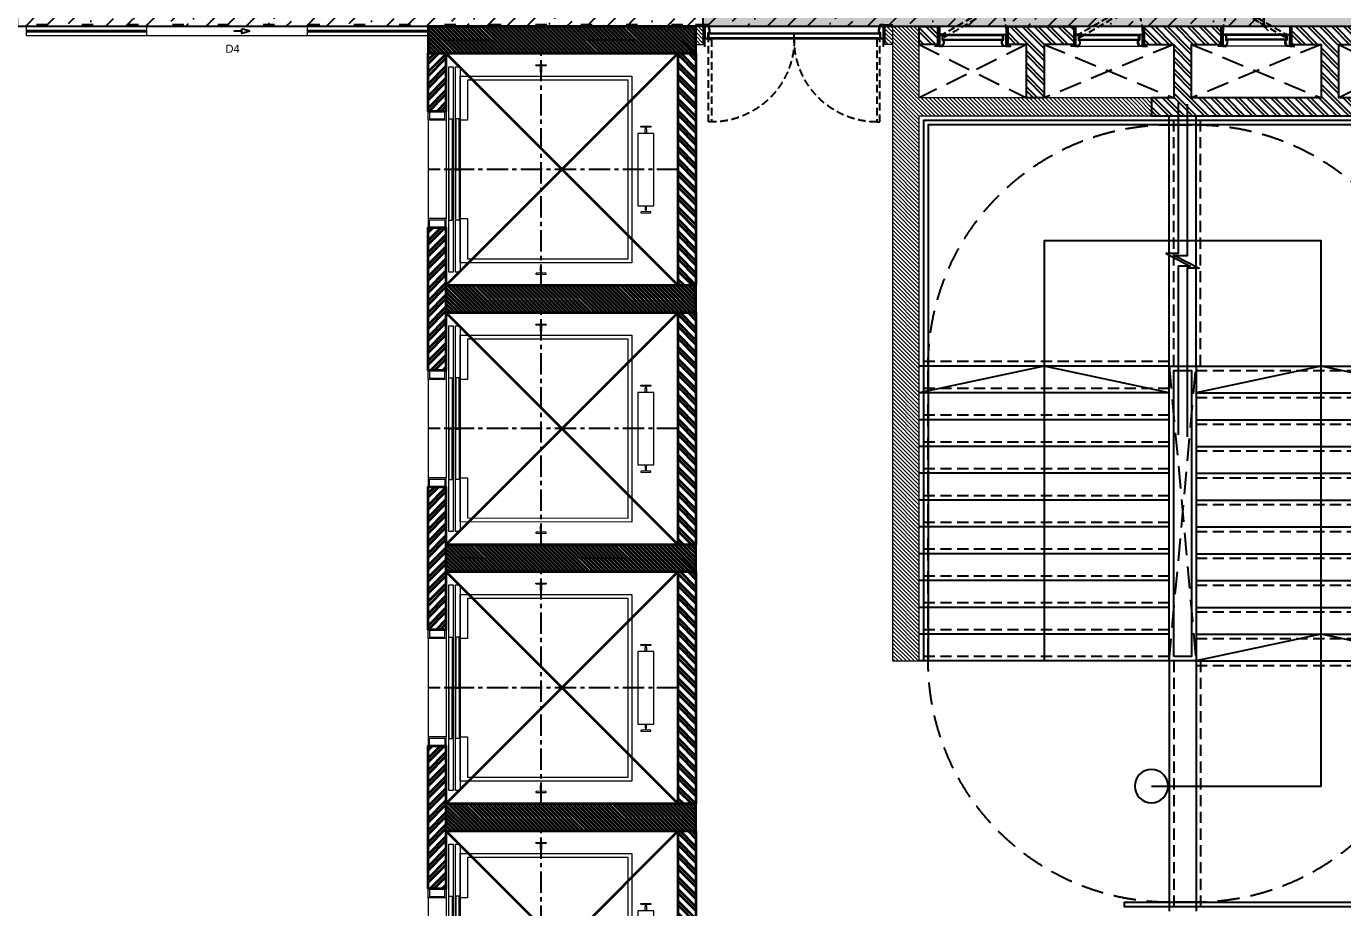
# Model space of a CAD drawing. Header units: millimetres. Extents: x 263321 to 4958806, y 33647 to 987811.
# Drawn here: x 2380552 to 2395294, y 477423 to 487285 of the extents above; entities that cross this region are included whole.
import ezdxf

# ---------------------------------------------------------------- set-up
doc = ezdxf.new("R2010")
doc.units = ezdxf.units.MM
doc.header["$PDMODE"] = 3
doc.linetypes.add('CENTER', pattern=[50.8, 31.75, -6.35, 6.35, -6.35])
doc.linetypes.add('HIDDEN', pattern=[0.375, 0.25, -0.125])
for name, color, linetype, lineweight in [('A-FURN-TABLE-GROMMET', 7, 'Continuous', 9), ('A-PLAN-COLUMN', 3, 'Continuous', 0), ('A-PLAN-RCC-HATCH', 8, 'Continuous', 13), ('A-PLAN-THIN', 251, 'Continuous', 15), ('Base 7th & 9th', 250, 'Continuous', 35), ('GLASS', 170, 'Continuous', 20)]:
    doc.layers.add(name, color=color, linetype=linetype, lineweight=lineweight)
for name, color, linetype in [('A-PLAN-DOOR', 7, 'Continuous'), ('A-PLAN-HIDDEN', 1, 'HIDDEN'), ('A-PLAN-RAILING', 2, 'Continuous'), ('A-PLAN-STAIRS', 1, 'Continuous'), ('A-PLAN-THIN -1', 250, 'HIDDEN'), ('A-PLAN-WALL', 6, 'Continuous'), ('A-PLAN-WALL HATCH', 8, 'Continuous'), ('CEILING TOA', 7, 'Continuous'), ('CH - MAN', 8, 'Continuous'), ('DOOR', 5, 'Continuous'), ('FLOORING TOA', 7, 'Continuous'), ('PARTITION DIM.', 250, 'Continuous')]:
    doc.layers.add(name, color=color, linetype=linetype)
doc.layers.add('DOOR INDICATION', color=7, linetype='Continuous', lineweight=0, true_color=0xd10069)
doc.styles.add('2MM', font='arial.ttf')
doc.styles.get("Standard").update_dxf_attribs({"font": 'arial.ttf'})
doc.styles.add('TEXT @ 150', font='arial.ttf', dxfattribs={"height": 225})
doc.dimstyles.new('DIM @ 150', dxfattribs={"dimtxt": 225, "dimasz": 100, "dimexe": 1, "dimexo": 0, "dimgap": 0.5, "dimtad": 0, "dimdec": 0, "dimzin": 0, "dimdsep": 46, "dimtxsty": 'TEXT @ 150', "dimblk": 'ARCHTICK', "dimcen": -2, "dimclrd": 8, "dimclre": 8, "dimclrt": 7, "dimadec": 0, "dimazin": 0, "dimtfac": 1, "dimtdec": 0, "dimtofl": 0, "dimtmove": 0, "dimatfit": 3, "dimldrblk": 'OPEN90', "dimfxl": 1, "dimtolj": 1, "dimtzin": 0, "dimlwd": -1, "dimlwe": -1, "dimarcsym": 0})
pattern_1 = [(315, (2173351.63, 180883.06), (22.4506403, 22.4506403), [])]
pattern_2 = [(225, (2592651.63, 180883.06), (-67.35192, 67.35192), []), (225, (2592651.63, 180838.16), (-67.35192, 67.35192), [])]
pattern_3 = [(45, (18576.22, -299218.003), (22.4506403, -22.4506403), [])]
pattern_4 = [(225, (218576.22, -299218), (-67.35192, 67.35192), []), (225, (218576.22, -299262.9), (-67.35192, 67.35192), [])]

# ---------------------------------------------------------------- blocks, each defined once
blk = doc.blocks.new('Lift car')
at = {"layer": 'A-PLAN-HIDDEN', "linetype": 'CENTER', "ltscale": 7.5}
for p, q in [((-280, -1543), (-280, 1057)), ((-1816, -243), (984, -243))]:
    blk.add_line(p, q, dxfattribs=at)
at = {"layer": 'A-PLAN-THIN'}
for p, q in [((784, 307, 0), (784, -793, 0)), ((984, 307), (984, -793))]:
    blk.add_line(p, q, dxfattribs=at)
at = {"layer": 'A-PLAN-THIN', "linetype": 'Continuous', "elevation": 0}
for points in [[(-334, 916), (-288, 912, -0.411736), (-284, 907), (-284, 896, -0.312963), (-287, 892), (-287, 847, 0.414214), (-286, 847), (-273, 847, 0.414214), (-273, 847), (-273, 892, -0.314465), (-275, 896), (-275, 907, -0.413693), (-271, 912), (-226, 916, 0.219501), (-223, 923), (-223, 927), (-337, 927), (-337, 924, 0.223038)], [(-334, -1403), (-288, -1399, 0.411736), (-284, -1394), (-284, -1383, 0.312963), (-287, -1379), (-287, -1334, -0.414214), (-286, -1333), (-273, -1333, -0.414214), (-272, -1334), (-272, -1379, 0.314465), (-275, -1383), (-275, -1394, 0.413693), (-271, -1399), (-226, -1403, -0.219501), (-222, -1410), (-222, -1414), (-337, -1414), (-337, -1411, -0.223038)]]:
    blk.add_lwpolyline(points, format="xyb", close=True, dxfattribs=at)
for points in [[(678, 907), (624, 907), (624, -1393), (678, -1393)], [(754, 907), (705, 907), (705, -1393), (754, -1393)], [(674, 325), (674, -239), (638, -239), (638, 325)], [(715, 325), (715, -239), (751, -239), (751, 325)], [(-1544, -649), (-1544, 161), (-1364, 161), (-1364, -649)], [(674, -811), (674, -248), (638, -248), (638, -811)], [(715, -811), (715, -248), (751, -248), (751, -811)]]:
    blk.add_lwpolyline(points, close=True, dxfattribs=at)
for points in [[(-1256, -1244), (-1256, 756), (544, 757), (544, 307), (624, 307), (624, 802), (-1296, 801), (-1296, -1289), (624, -1288), (624, -793), (544, -793), (544, -1243), (-1256, -1244)], [(969, 407), (969, 322), (799, 322), (799, 407), (784, 407), (784, 307), (984, 307), (984, 407), (969, 407)], [(969, -893), (969, -808), (799, -808), (799, -893), (784, -893), (784, -793), (984, -793), (984, -893), (969, -893)]]:
    blk.add_lwpolyline(points, dxfattribs=at)
for points in [[(-1448, 161, 0.414214), (-1447, 162), (-1447, 207, -0.314465), (-1450, 211), (-1450, 222, -0.413693), (-1446, 227), (-1400, 231, 0.219501), (-1397, 238), (-1397, 242), (-1511, 242), (-1511, 239, 0.223038), (-1508, 231), (-1463, 227, -0.411736), (-1459, 222), (-1459, 211, -0.312963), (-1461, 207), (-1461, 162, 0.414214), (-1461, 161)], [(-1448, -649, -0.414214), (-1447, -649), (-1447, -694, 0.314465), (-1450, -698), (-1450, -709, 0.413693), (-1445, -714), (-1400, -718, -0.219501), (-1397, -725), (-1397, -729), (-1511, -729), (-1511, -726, -0.223038), (-1508, -718), (-1463, -714, 0.411736), (-1458, -709), (-1458, -698, 0.312963), (-1461, -694), (-1461, -649, -0.414214), (-1460, -649)]]:
    blk.add_lwpolyline(points, format="xyb", dxfattribs=at)
blk = doc.blocks.new('A$C3F28102C')
at = {"layer": 'A-PLAN-DOOR'}
h = blk.add_hatch(dxfattribs=at)
h.set_pattern_fill('ANSI31', color=256, style=0)
h.set_pattern_definition([(315, (-1529.3283, 1000.1135), (-0.44194174, -0.44194174), [])])
h.paths.add_polyline_path([(1, -15), (0, -15), (0, 0), (1, 0)])
h.paths.add_polyline_path([(1, 0), (1, 0), (0, 0), (0, 1, 0.115729)])
h.paths.add_polyline_path([(5, -15), (4, -15), (4, 0), (5, 0)])
h.paths.add_polyline_path([(5, 0), (4, 0), (4, 0, 0.115729), (5, 1)])
at = {"layer": 'A-PLAN-DOOR', "color": 2}
for points in [[(1, 0), (1, -15), (0, -15), (0, 1)], [(4, 0), (4, -15), (5, -15), (5, 1)]]:
    blk.add_lwpolyline(points, dxfattribs=at)
for radius in [3.42, 2.42]:
    blk.add_circle((2, 3), radius, dxfattribs=at)
blk = doc.blocks.new('Door 1800')
at = {"layer": 'A-PLAN-DOOR'}
for p, q in [((-879, 77), (-879, 82)), ((844, 0), (-844, 0)), ((-844, 0), (-844, -54)), ((0, -54), (0, 0)), ((844, 0), (844, -54)), ((879, 77), (879, 82)), ((844, -6), (-844, -6)), ((844, -49), (-844, -49)), ((844, -54), (-844, -54))]:
    blk.add_line(p, q, dxfattribs=at)
for points in [[(-880, -137), (-880, -137), (-880, 82), (-972, 82)], [(880, -136), (880, 82), (972, 82)]]:
    blk.add_lwpolyline(points, dxfattribs=at)
for points in [[(-880, -47), (-879, -47), (-879, 74), (-880, 74)], [(-878, -53), (-849, -53), (-849, 3), (-835, 3), (-835, 32), (-848, 80), (-878, 80), (-878, 73), (-879, 73), (-879, 74), (-879, 82), (-847, 82), (-834, 32), (-834, 2), (-847, 2), (-847, -54), (-879, -54), (-879, -45), (-878, -45)], [(878, -53), (849, -53), (849, 3), (835, 3), (835, 32), (848, 80), (878, 80), (878, 73), (879, 73), (879, 74), (879, 82), (847, 82), (834, 32), (834, 2), (847, 2), (847, -54), (879, -54), (879, -45), (878, -45)], [(880, -47), (879, -47), (879, 74), (880, 74)]]:
    blk.add_lwpolyline(points, close=True, dxfattribs=at)
at = {"layer": 'A-PLAN-DOOR', "linetype": 'HIDDEN', "ltscale": 300}
for points in [[(-845, -61), (-815, -61), (-815, -876), (-845, -876)], [(845, -61), (815, -61), (815, -876), (845, -876)]]:
    blk.add_lwpolyline(points, close=True, dxfattribs=at)
for centre, start, end in [((-815, -61), 270, 0.4464), ((815, -61), 179.5536, 270)]:
    blk.add_arc(centre, 815, start, end, dxfattribs=at)
at = {"layer": 'A-PLAN-DOOR', "extrusion": (0, 0, -1), "xscale": -0.9074410163312852, "yscale": 0.9074410163312852, "zscale": -0.9074410163312852, "rotation": 180}
blk.add_blockref('A$C3F28102C', (-847, -54), dxfattribs=at)
blk = doc.blocks.new('shaft door 750')
at = {"layer": 'A-PLAN-DOOR'}
for p, q in [((335, 60), (-335, 60)), ((-335, 0), (-335, 60)), ((335, 53), (-335, 53)), ((335, 6), (-335, 6)), ((335, 0), (-335, 0)), ((335, 0), (335, 60)), ((-374, -70), (-374, -65)), ((-374, -65), (-374, -70))]:
    blk.add_line(p, q, dxfattribs=at)
at = {"layer": 'A-PLAN-DOOR', "linetype": 'HIDDEN', "ltscale": 300}
blk.add_lwpolyline([(337, 60), (320, 31), (-295, 387), (-279, 415)], close=True, dxfattribs=at)
at = {"layer": 'A-PLAN-DOOR'}
for points in [[(-375, 150), (-375, 150), (-375, -70), (-430, -70)], [(375, 150), (375, 150), (375, -70), (430, -70)]]:
    blk.add_lwpolyline(points, dxfattribs=at)
for points in [[(-375, 52), (-374, 52), (-374, -62), (-375, -62)], [(-373, 58), (-341, 58), (-341, -3), (-326, -3), (-326, -35), (-340, -68), (-373, -68), (-373, -60), (-374, -60), (-374, -62), (-374, -70), (-339, -70), (-324, -35), (-324, -2), (-339, -2), (-339, 60), (-374, 60), (-374, 50), (-373, 50)], [(373, 58), (341, 58), (341, -3), (326, -3), (326, -35), (340, -68), (373, -68), (373, -60), (374, -60), (374, -62), (374, -70), (339, -70), (324, -35), (324, -2), (339, -2), (339, 60), (374, 60), (374, 50), (373, 50)], [(375, 52), (374, 52), (374, -62), (375, -62)]]:
    blk.add_lwpolyline(points, close=True, dxfattribs=at)
at = {"layer": 'A-PLAN-DOOR', "linetype": 'HIDDEN', "ltscale": 300}
blk.add_arc((338, 60), 712, 152.6807, 180, dxfattribs=at)
at = {"layer": 'A-PLAN-THIN'}
for p, q in [((395, 150), (-395, 150)), ((375, -70), (-375, -70))]:
    blk.add_line(p, q, dxfattribs=at)
at = {"layer": 'A-PLAN-DOOR', "xscale": -0.9973404255317604, "yscale": 0.9973404255317604, "zscale": 0.9973404255317604}
blk.add_blockref('A$C3F28102C', (339, 60), dxfattribs=at)
blk = doc.blocks.new('Fire Tower-2700mm')
at = {"layer": 'A-PLAN-RCC-HATCH'}
h = blk.add_hatch(dxfattribs=at)
h.set_pattern_fill('ANSI31', color=256, scale=10, angle=90, style=0)
h.set_pattern_definition([(45, (218576.22, -299218.003), (22.4506403, -22.4506403), [])])
h.paths.add_polyline_path([(1276, 6382), (1276, 7182), (1576, 7182), (1576, 82), (1276, 82), (1276, 6182), (-1324, 6182), (-1324, 6382)])
h = blk.add_hatch(dxfattribs=at)
h.set_pattern_fill('ANSI31', color=256, scale=10, angle=90, style=0)
h.set_pattern_definition(pattern_3)
h.paths.add_polyline_path([(1576, 6982), (1656, 6982), (1656, 7182), (1576, 7182)])
h = blk.add_hatch(dxfattribs=at)
h.set_pattern_fill('ANSI31', color=256, scale=10, angle=90, style=0)
h.set_pattern_definition(pattern_3)
h.paths.add_polyline_path([(3776, 6982), (3696, 6982), (3696, 7182), (3776, 7182)])
at = {"layer": 'A-PLAN-WALL HATCH'}
h = blk.add_hatch(dxfattribs=at)
h.set_pattern_fill('ANSI32', color=256, scale=10, angle=270, style=0)
h.set_pattern_definition([(225, (18576.22, -299218), (-67.35192, 67.35192), []), (225, (18576.22, -299262.9), (-67.35192, 67.35192), [])])
h.paths.add_polyline_path([(-1574, 6382), (-1324, 6382), (-1324, 6182), (-4624, 6182), (-4624, 6382), (-3424, 6382), (-3424, 6982), (-3629, 6982), (-3629, 7182), (-2894, 7182), (-2894, 6982), (-3224, 6982), (-3224, 6382), (-1774, 6382), (-1774, 6982), (-2104, 6982), (-2104, 7182), (-1244, 7182), (-1244, 6982), (-1574, 6982)])
h = blk.add_hatch(dxfattribs=at)
h.set_pattern_fill('ANSI32', color=256, scale=10, angle=270, style=0)
h.set_pattern_definition(pattern_4)
h.paths.add_polyline_path([(76, 6382), (76, 6982), (281, 6982), (281, 7182), (-454, 7182), (-454, 6982), (-124, 6982), (-124, 6382)])
h = blk.add_hatch(dxfattribs=at)
h.set_pattern_fill('ANSI32', color=256, scale=10, angle=270, style=0)
h.set_pattern_definition(pattern_4)
h.paths.add_polyline_path([(1276, 7182), (1071, 7182), (1071, 6982), (1276, 6982)])
at = {"layer": 'A-PLAN-COLUMN', "elevation": 0}
blk.add_lwpolyline([(1276, 6382), (1276, 7182), (1576, 7182), (1576, 82), (1276, 82), (1276, 6182), (-1324, 6182), (-1324, 6382), (1276, 6382)], dxfattribs=at)
for points in [[(1576, 6982), (1656, 6982), (1656, 7182), (1576, 7182)], [(3776, 6982), (3696, 6982), (3696, 7182), (3776, 7182)]]:
    blk.add_lwpolyline(points, close=True, dxfattribs=at)
at = {"layer": 'A-PLAN-HIDDEN', "ltscale": 1000}
for p, q in [((-4624, 6982), (-3424, 6382)), ((-3424, 6982), (-4624, 6382)), ((-3224, 6982), (-1774, 6382)), ((-1774, 6982), (-3224, 6382)), ((-124, 6982), (-1574, 6382)), ((-1574, 6982), (-124, 6382)), ((1276, 6982), (76, 6382)), ((76, 6982), (1276, 6382)), ((-1524, 3382), (-1824, 82)), ((-1524, 82), (-1824, 3382))]:
    blk.add_line(p, q, dxfattribs=at)
at = {"layer": 'A-PLAN-RAILING', "elevation": 0}
for points in [[(-1724, 6312), (-1724, 4617), (-1590, 4617), (-1858, 4476), (-1724, 4476), (-1724, 2590)], [(-1624, 6335), (-1624, 4640), (-1490, 4640), (-1758, 4499), (-1624, 4499), (-1624, 2613)], [(-4524, 6082), (1176, 6082), (1176, 82), (1226, 82), (1226, 6132), (-4574, 6132), (-4574, -2668), (-1024, -2668), (-1024, -2618), (-4524, -2618), (-4524, 6082)]]:
    blk.add_lwpolyline(points, dxfattribs=at)
for points in [[(-1524, 82), (-1524, 3382), (-1824, 3382), (-1824, 82)], [(-1574, 132), (-1574, 3332), (-1774, 3332), (-1774, 132)]]:
    blk.add_lwpolyline(points, close=True, dxfattribs=at)
at = {"layer": 'A-PLAN-STAIRS', "ltscale": 1000}
for p, q in [((-1824, 3382, 0), (-1824, 6182, 0)), ((-1524, 3382, 0), (-1524, 6182, 0)), ((-1824, 3382, 0), (-4624, 3382, 0)), ((-1524, 3382), (1276, 3382)), ((-1824, 3082, 0), (-4624, 3082, 0)), ((-1524, 3082), (1276, 3082)), ((-1824, 2782, 0), (-4624, 2782, 0)), ((-1524, 2782), (1276, 2782)), ((-1824, 2482, 0), (-4624, 2482, 0)), ((-1524, 2482), (1276, 2482)), ((-1824, 2182, 0), (-4624, 2182, 0)), ((-1524, 2182), (1276, 2182)), ((-1824, 1882), (-4624, 1882)), ((-1524, 1882), (1276, 1882)), ((-1824, 1582), (-4624, 1582)), ((-1524, 1582), (1276, 1582)), ((-1824, 1282), (-4624, 1282)), ((-1524, 1282), (1276, 1282)), ((-1824, 982), (-4624, 982)), ((-1524, 982), (1276, 982)), ((-1824, 682), (-4624, 682)), ((-1524, 682), (1276, 682)), ((-1824, 382), (-4624, 382)), ((-1524, 382), (1276, 382)), ((-1824, 82), (-4624, 82)), ((-1824, 82, 0), (-1824, -2718, 0)), ((-1524, 82), (1276, 82)), ((-1524, 82, 0), (-1524, -2718, 0))]:
    blk.add_line(p, q, dxfattribs=at)
at = {"layer": 'A-PLAN-STAIRS', "ltscale": 1000, "elevation": 0}
for points in [[(-1324, -1318), (-3224, -1318), (-3224, 4782), (-1524, 4782)], [(-1524, 4782), (-124, 4782), (-124, 82)], [(-1524, 82), (-1524, 3382), (-1824, 3382), (-1824, 82), (-1524, 82)]]:
    blk.add_lwpolyline(points, dxfattribs=at)
at = {"layer": 'A-PLAN-STAIRS', "elevation": 0}
for points in [[(-4624, 3082), (-3224, 3382), (-1824, 3082)], [(-1524, 3082), (-124, 3382), (1276, 3082)], [(-4624, 82), (-3224, 382), (-1824, 82)]]:
    blk.add_lwpolyline(points, dxfattribs=at)
at = {"layer": 'A-PLAN-STAIRS', "ltscale": 1000}
blk.add_circle((-1324, -1318, 0), 186, dxfattribs=at)
at = {"layer": 'A-PLAN-THIN -1', "linetype": 'HIDDEN', "ltscale": 500}
for p, q in [((-1874, 3382, 0), (-1874, 6182, 0)), ((-1574, 3382, 0), (-1574, 6182, 0)), ((-1524, 3432), (1276, 3432)), ((-1824, 3332, 0), (-4624, 3332, 0)), ((-1524, 3132), (1276, 3132)), ((-1824, 3032, 0), (-4624, 3032, 0)), ((-1524, 2832), (1276, 2832)), ((-1824, 2732, 0), (-4624, 2732, 0)), ((-1524, 2532), (1276, 2532)), ((-1824, 2432, 0), (-4624, 2432, 0)), ((-1524, 2232), (1276, 2232)), ((-1824, 2132, 0), (-4624, 2132, 0)), ((-1524, 1932), (1276, 1932)), ((-1824, 1832), (-4624, 1832)), ((-1524, 1632), (1276, 1632)), ((-1824, 1532), (-4624, 1532)), ((-1524, 1332), (1276, 1332)), ((-1824, 1232), (-4624, 1232)), ((-1524, 1032), (1276, 1032)), ((-1824, 932), (-4624, 932)), ((-1824, 632), (-4624, 632)), ((-1524, 732), (1276, 732)), ((-1824, 332), (-4624, 332)), ((-1524, 432), (1276, 432)), ((-1824, 32), (-4624, 32)), ((-1874, 82, 0), (-1874, -2718, 0)), ((-1574, 82, 0), (-1574, -2718, 0)), ((-1524, 132), (1276, 132))]:
    blk.add_line(p, q, dxfattribs=at)
at = {"layer": 'A-PLAN-THIN -1', "linetype": 'HIDDEN', "ltscale": 1000, "elevation": 0}
blk.add_lwpolyline([(1176, 3382, 0.414214), (-1524, 6082), (-1824, 6082, 0.414214), (-4524, 3382), (-4524, 82, 0.414214), (-1824, -2618), (-1524, -2618, 0.414214), (1176, 82)], format="xyb", close=True, dxfattribs=at)
at = {"layer": 'A-PLAN-WALL', "elevation": 0}
for points in [[(-1574, 6382), (-1324, 6382), (-1324, 6182), (-4624, 6182)], [(-4624, 6382), (-3424, 6382), (-3424, 6982), (-3629, 6982)], [(-3629, 7182), (-2894, 7182), (-2894, 7182), (-2894, 7182), (-2894, 7182), (-2894, 6982), (-2894, 6982), (-2894, 6982), (-3224, 6982), (-3224, 6382), (-1774, 6382), (-1774, 6982), (-2104, 6982), (-2104, 6982), (-2104, 6982), (-2104, 7182), (-2104, 7182), (-2104, 7182), (-2104, 7182), (-1244, 7182), (-1244, 6982), (-1244, 6982), (-1244, 6982), (-1574, 6982), (-1574, 6382)], [(76, 6382), (76, 6982), (281, 6982), (281, 6982), (281, 6982), (281, 7182), (-454, 7182), (-454, 7182), (-454, 7182), (-454, 7182), (-454, 6982), (-454, 6982), (-454, 6982), (-124, 6982), (-124, 6382), (76, 6382)], [(1276, 7182), (1071, 7182), (1071, 7182), (1071, 7182), (1071, 7182), (1071, 6982), (1071, 6982), (1071, 6982), (1276, 6982), (1276, 7182)]]:
    blk.add_lwpolyline(points, dxfattribs=at)
at = {"layer": 'A-PLAN-DOOR', "extrusion": (1.654e-28, -4.04354e-14, -1), "zscale": -1}
blk.add_blockref('shaft door 750', (2499, 7032), dxfattribs=at)
at = {"layer": 'A-PLAN-DOOR', "extrusion": (-1.654e-28, -4.04354e-14, -1), "xscale": -1, "zscale": -1}
for p in [(849, 7032), (-676, 7032)]:
    blk.add_blockref('shaft door 750', p, dxfattribs=at)
at = {"layer": 'A-PLAN-DOOR', "xscale": 1.136363636363636, "yscale": 1.136363636363636, "zscale": 1.136363636363636}
blk.add_blockref('Door 1800', (2676, 7109), dxfattribs=at)
blk = doc.blocks.new('_ArchTick')
at = {"color": 0, "linetype": 'ByBlock', "const_width": 0.15}
blk.add_lwpolyline([(-0.5, -0.5), (0.5, 0.5)], dxfattribs=at)
blk = doc.blocks.new('*D613')
at = {"layer": 'Defpoints', "color": 0, "transparency": 16777216}
for p in [(2394412, 489283), (2394412, 487283), (2394412, 487283)]:
    blk.add_point(p, dxfattribs=at)
at = {"layer": 'PARTITION DIM.', "color": 8, "transparency": 16777216}
for p, q in [((2394412, 489283), (2394413, 489283)), ((2394412, 489283), (2394412, 488659)), ((2394412, 487283), (2394412, 487908)), ((2394412, 487283), (2394413, 487283))]:
    blk.add_line(p, q, dxfattribs=at)
at = {"layer": 'PARTITION DIM.', "color": 8, "transparency": 16777216, "xscale": 100, "yscale": 100, "zscale": 100}
for p, rotation in [((2394412, 489283), 90), ((2394412, 487283), 270)]:
    blk.add_blockref('_ArchTick', p, dxfattribs=dict(at, rotation=rotation))
at = {"layer": 'PARTITION DIM.', "color": 7, "transparency": 16777216, "insert": (2394412, 488283), "char_height": 250, "attachment_point": 5, "rotation": 90}
blk.add_mtext('\\A1;2000', dxfattribs=at)
blk = doc.blocks.new('_Open90')
at = {"color": 0, "linetype": 'ByBlock'}
for p, q in [((0, 0), (-1, 0)), ((-0.5, 0.5), (0, 0)), ((0, 0), (-0.5, -0.5))]:
    blk.add_line(p, q, dxfattribs=at)

msp = doc.modelspace()

# ---------------------------------------------------------------- hatches: boundary and pattern name
at = {"layer": 'Base 7th & 9th'}
h = msp.add_hatch(dxfattribs=at)
h.set_pattern_fill('ANSI31', color=256, scale=10, angle=270, style=0)
h.set_pattern_definition(pattern_1)
h.paths.add_polyline_path([(2385051.6, 486983.1), (2388051.6, 486983.1), (2388051.6, 487283.1), (2385051.6, 487283.1)])
h = msp.add_hatch(dxfattribs=at)
h.set_pattern_fill('ANSI32', color=256, scale=10, angle=270, style=0)
h.set_pattern_definition(pattern_2)
h.paths.add_polyline_path([(2385051.6, 486333.1), (2385051.6, 486983.1), (2385251.6, 486983.1), (2385251.6, 486333.1)])
h = msp.add_hatch(dxfattribs=at)
h.set_pattern_fill('ANSI32', color=256, scale=10, angle=270, style=0)
h.set_pattern_definition([(315, (2373251.63, 180883.06), (67.35192, 67.35192), []), (315, (2373251.63, 180838.16), (67.35192, 67.35192), [])])
h.paths.add_polyline_path([(2387851.6, 484383.1), (2387851.6, 486983.1), (2388051.6, 486983.1), (2388051.6, 484383.1)])
h = msp.add_hatch(dxfattribs=at)
h.set_pattern_fill('ANSI32', color=256, scale=10, angle=270, style=0)
h.set_pattern_definition(pattern_2)
h.paths.add_polyline_path([(2385051.6, 483433.1), (2385051.6, 485033.1), (2385251.6, 485033.1), (2385251.6, 483433.1)])
h = msp.add_hatch(dxfattribs=at)
h.set_pattern_fill('ANSI31', color=256, scale=10, angle=270, style=0)
h.set_pattern_definition(pattern_1)
h.paths.add_polyline_path([(2385251.6, 484083.1), (2388051.6, 484083.1), (2388051.6, 484383.1), (2385251.6, 484383.1)])
h = msp.add_hatch(dxfattribs=at)
h.set_pattern_fill('ANSI32', color=256, scale=10, angle=270, style=0)
h.set_pattern_definition([(315, (2175751.63, 189583.06), (67.35192, 67.35192), []), (315, (2175751.63, 189538.16), (67.35192, 67.35192), [])])
h.paths.add_polyline_path([(2387851.6, 481483.1), (2387851.6, 484083.1), (2388051.6, 484083.1), (2388051.6, 481483.1)])
h = msp.add_hatch(dxfattribs=at)
h.set_pattern_fill('ANSI32', color=256, scale=10, angle=270, style=0)
h.set_pattern_definition(pattern_2)
h.paths.add_polyline_path([(2385051.6, 480533.1), (2385051.6, 482133.1), (2385251.6, 482133.1), (2385251.6, 480533.1)])
h = msp.add_hatch(dxfattribs=at)
h.set_pattern_fill('ANSI31', color=256, scale=10, angle=270, style=0)
h.set_pattern_definition(pattern_1)
h.paths.add_polyline_path([(2385251.6, 481183.1), (2388051.6, 481183.1), (2388051.6, 481483.1), (2385251.6, 481483.1)])
h = msp.add_hatch(dxfattribs=at)
h.set_pattern_fill('ANSI32', color=256, scale=10, angle=270, style=0)
h.set_pattern_definition([(315, (2175751.63, 186683.06), (67.35192, 67.35192), []), (315, (2175751.63, 186638.16), (67.35192, 67.35192), [])])
h.paths.add_polyline_path([(2387851.6, 478583.1), (2387851.6, 481183.1), (2388051.6, 481183.1), (2388051.6, 478583.1)])
h = msp.add_hatch(dxfattribs=at)
h.set_pattern_fill('ANSI32', color=256, scale=10, angle=270, style=0)
h.set_pattern_definition(pattern_2)
h.paths.add_polyline_path([(2385051.6, 477633.1), (2385051.6, 479233.1), (2385251.6, 479233.1), (2385251.6, 477633.1)])
h = msp.add_hatch(dxfattribs=at)
h.set_pattern_fill('ANSI31', color=256, scale=10, angle=270, style=0)
h.set_pattern_definition(pattern_1)
h.paths.add_polyline_path([(2385251.6, 478283.1), (2388051.6, 478283.1), (2388051.6, 478583.1), (2385251.6, 478583.1)])
h = msp.add_hatch(dxfattribs=at)
h.set_pattern_fill('ANSI32', color=256, scale=10, angle=270, style=0)
h.set_pattern_definition([(315, (2175751.63, 183783.06), (67.35192, 67.35192), []), (315, (2175751.63, 183738.16), (67.35192, 67.35192), [])])
h.paths.add_polyline_path([(2387851.6, 475683.1), (2387851.6, 478283.1), (2388051.6, 478283.1), (2388051.6, 475683.1)])
at = {"layer": 'CEILING TOA', "true_color": 0x939598}
h = msp.add_hatch(dxfattribs=at)
h.set_pattern_fill('ANSI36', color=252, scale=50)
h.set_pattern_definition([(45, (13069.08, -8478.74), (84.189901, 308.696304), [396.875, -79.375, 0, -79.375])])
edge = h.paths.add_edge_path(flags=16)
edge.add_arc((2382015.7, 488133.1), 250, 180, 270)
edge.add_line((2382015.7, 487883.1), (2386115.6, 487883.1))
edge.add_arc((2386115.6, 488133.1), 250, 270, 360)
edge.add_line((2386365.6, 488133.1), (2386365.6, 489532.6))
edge.add_arc((2386115.6, 489532.6), 250, 0, 90)
edge.add_line((2386115.6, 489782.6), (2382015.7, 489782.6))
edge.add_arc((2382015.7, 489532.6), 250, 90, 180)
edge.add_line((2381765.7, 489532.6), (2381765.7, 488133.1))
h.paths.add_polyline_path([(2384751.6, 492578), (2380561, 492578), (2380551.6, 489283.1), (2380445.5, 489283.1), (2380445.5, 487283.1), (2394411.6, 487283.1), (2394411.6, 489289.9), (2388031.6, 489289.5), (2388031.6, 490383.1), (2385751.6, 490383.1), (2384751.6, 490383.1)])
at = {"layer": 'FLOORING TOA', "true_color": 0xc7c8ca}
h = msp.add_hatch(dxfattribs=at)
h.set_pattern_fill('EARTH', color=9, scale=120)
edge = h.paths.add_edge_path()
edge.add_line((2399150.3, 470683.1), (2406751.6, 470683.1))
edge.add_line((2406751.6, 470683.1), (2406751.6, 489283.1))
edge.add_line((2406751.6, 489283.1), (2406777, 491421.9))
edge.add_line((2406777, 491421.9), (2410711.6, 491383.1))
edge.add_line((2410711.6, 491383.1), (2410711.6, 490662.8))
edge.add_line((2410711.6, 490662.8), (2412251.6, 490662.8))
edge.add_line((2412251.6, 490662.8), (2412251.6, 491383.1))
edge.add_line((2412251.6, 491383.1), (2413501.6, 491383.1))
edge.add_line((2413501.6, 491383.1), (2413501.6, 490641.9))
edge.add_line((2413501.6, 490641.9), (2414541.6, 490641.9))
edge.add_line((2414541.6, 490641.9), (2414541.6, 491383.1))
edge.add_line((2414541.6, 491383.1), (2419059.8, 491383.1))
edge.add_line((2419059.8, 491383.1), (2419290.9, 492883.1))
edge.add_line((2419290.9, 492883.1), (2413191.6, 492883.1))
edge.add_line((2413191.6, 492883.1), (2413191.6, 495458.2))
edge.add_line((2413191.6, 495458.2), (2416206.2, 495458.2))
edge.add_line((2416206.2, 495458.2), (2416206.2, 496558.2))
edge.add_line((2416206.2, 496558.2), (2413191.6, 496558.2))
edge.add_line((2413191.6, 496558.2), (2413191.6, 498963.1))
edge.add_line((2413191.6, 498963.1), (2411651.6, 498963.1))
edge.add_line((2411651.6, 498963.1), (2411651.6, 492883.1))
edge.add_line((2411651.6, 492883.1), (2404451.6, 492883.1))
edge.add_line((2404451.6, 492883.1), (2404452.6, 502283.1))
edge.add_line((2404452.6, 502283.1), (2402951.6, 502283.1))
edge.add_line((2402951.6, 502283.1), (2402951.4, 497183.5))
edge.add_line((2402951.4, 497183.5), (2402951.6, 497133.1))
edge.add_line((2402951.6, 497133.1), (2399951.6, 497133.1))
edge.add_line((2399951.6, 497133.1), (2399951.6, 505326.9))
edge.add_arc((2397396.4, -38564.5), 543897.4, 89.730828, 95.307778)
edge.add_line((2347082.8, 503000.8), (2347082.9, 472483.1))
edge.add_line((2347082.9, 472483.1), (2343851.6, 472483.1))
edge.add_line((2343851.6, 472483.1), (2343851.6, 458383.2))
edge.add_line((2343851.6, 458383.2), (2354252.4, 458383.2))
edge.add_line((2354252.4, 458383.2), (2354252.7, 455753.4))
edge.add_arc((2374151.3, 141679.3), 314703.8, 88.069715, 93.625218, ccw=False)
edge.add_line((2384751.6, 456204.5), (2384751.6, 459200.3))
edge.add_line((2384751.6, 459200.3), (2394751.8, 459200.3))
edge.add_line((2394751.8, 459200.3), (2394749.6, 457484.3))
edge.add_line((2394749.6, 457484.3), (2395751.6, 457483.1))
edge.add_line((2395751.6, 457483.1), (2395751.6, 458383.1))
edge.add_line((2395751.6, 458383.1), (2396651.6, 458383.1))
edge.add_line((2396651.6, 458383.1), (2396651.6, 459197.4))
edge.add_line((2396651.6, 459197.4), (2399811.2, 459198))
edge.add_line((2399811.2, 459198), (2399811.2, 460833.1))
edge.add_line((2399811.2, 460833.1), (2398551.6, 460833.1))
edge.add_line((2398551.6, 460833.1), (2398551.6, 466883.1))
edge.add_line((2398551.6, 466883.1), (2403551.7, 466883.1))
edge.add_line((2403551.7, 466883.1), (2403551.7, 465533.1))
edge.add_line((2403551.7, 465533.1), (2407851.7, 465533.1))
edge.add_line((2407851.7, 465533.1), (2407851.7, 460783.1))
edge.add_line((2407851.7, 460783.1), (2409491.6, 460783.1))
edge.add_line((2409491.6, 460783.1), (2409496.3, 466883.1))
edge.add_line((2409496.3, 466883.1), (2415285.8, 466883.1))
edge.add_line((2415285.8, 466883.1), (2415516.9, 468383.1))
edge.add_line((2415516.9, 468383.1), (2399151.6, 468383.1))
edge.add_arc((2399151.6, 468983.1), 600, 180.00022, 269.99765, ccw=False)
edge.add_line((2398551.6, 468983.1), (2398551.6, 470083.1))
edge.add_arc((2399151.6, 470083.1), 600, 90.12503, 179.99987, ccw=False)
edge = h.paths.add_edge_path(flags=16)
edge.add_line((2350804.3, 495933.1), (2349254.3, 495933.1))
edge.add_arc((2349254.3, 495533.1), 400, 90.00028, 179.78887)
edge.add_line((2348854.3, 495534.5), (2348854.3, 492844.4))
edge.add_line((2348854.3, 492844.4), (2350804.3, 492844.4))
edge.add_line((2350804.3, 492844.4), (2350804.3, 495933.1))
h.paths.add_polyline_path([(2380451.6, 495933.1), (2394411.6, 495933.1), (2394411.6, 489283.1), (2388129.7, 489289.9), (2388129.7, 487283.1), (2379984.7, 487283), (2379984.7, 489283.1), (2380551.6, 489283.1)], flags=16)
edge = h.paths.add_edge_path(flags=16)
edge.add_line((2404951.6, 487283.1), (2348951.6, 487283.1))
edge.add_arc((2348951.6, 486983.1), 300, 90, 179.99701)
edge.add_line((2348651.6, 486983.1), (2348650.9, 472483.1))
edge.add_line((2348650.9, 472483.1), (2404951.6, 472483.1))
edge.add_line((2404951.6, 472483.1), (2404951.6, 487283.1))
h.paths.add_polyline_path([(2396751.6, 460833.1), (2396751.6, 464283.1)], flags=16)
at = {"layer": 'FLOORING TOA', "true_color": 0xddb3d4}
h = msp.add_hatch(dxfattribs=at)
h.set_pattern_fill('MUDST', color=254, scale=20)
h.set_pattern_definition([(0, (14400.26, 69222.26), (254, 127), [127, -127, 0, -127, 0, -127])])
h.paths.add_polyline_path([(2380552, 492582), (2384751.6, 492582), (2384758.1, 490383.1), (2388142.7, 490384.8), (2388129.7, 487286.6), (2379984.7, 487283.1), (2379981.2, 489282.9), (2380551.6, 489287.4)])

# ---------------------------------------------------------------- linework, layer by layer
at = {"layer": 'A-FURN-TABLE-GROMMET', "elevation": 0}
for points in [[(2380551.6, 487181.6), (2385051.6, 487181.6), (2385051.6, 487283.1), (2380551.6, 487283.1)], [(2388131.6, 487303.1), (2388131.6, 487283.1), (2388031.6, 487283.1)]]:
    msp.add_lwpolyline(points, dxfattribs=at)
at = {"layer": 'Base 7th & 9th', "ltscale": 1000}
for p, q in [((2385251.6, 484383.1, 0), (2387851.6, 486983.1, 0)), ((2385251.6, 486983.1, 0), (2387851.6, 484383.1, 0)), ((2385251.6, 481483.1, 0), (2387851.6, 484083.1, 0)), ((2385251.6, 484083.1, 0), (2387851.6, 481483.1, 0)), ((2385251.6, 478583.1, 0), (2387851.6, 481183.1, 0)), ((2385251.6, 481183.1, 0), (2387851.6, 478583.1, 0)), ((2385251.6, 475683.1, 0), (2387851.6, 478283.1, 0)), ((2385251.6, 478283.1, 0), (2387851.6, 475683.1, 0))]:
    msp.add_line(p, q, dxfattribs=at)
at = {"layer": 'Base 7th & 9th', "elevation": 0}
for points in [[(2385051.6, 486983.1), (2388051.6, 486983.1), (2388051.6, 487283.1), (2385051.6, 487283.1)], [(2385051.6, 486333.1), (2385051.6, 486983.1), (2385251.6, 486983.1), (2385251.6, 486333.1)], [(2387851.6, 484383.1), (2387851.6, 486983.1), (2388051.6, 486983.1), (2388051.6, 484383.1)], [(2385051.6, 483433.1), (2385051.6, 485033.1), (2385251.6, 485033.1), (2385251.6, 483433.1)], [(2385251.6, 484083.1), (2388051.6, 484083.1), (2388051.6, 484383.1), (2385251.6, 484383.1)], [(2387851.6, 481483.1), (2387851.6, 484083.1), (2388051.6, 484083.1), (2388051.6, 481483.1)], [(2385051.6, 480533.1), (2385051.6, 482133.1), (2385251.6, 482133.1), (2385251.6, 480533.1)], [(2385251.6, 481183.1), (2388051.6, 481183.1), (2388051.6, 481483.1), (2385251.6, 481483.1)], [(2387851.6, 478583.1), (2387851.6, 481183.1), (2388051.6, 481183.1), (2388051.6, 478583.1)], [(2385051.6, 477633.1), (2385051.6, 479233.1), (2385251.6, 479233.1), (2385251.6, 477633.1)], [(2385251.6, 478283.1), (2388051.6, 478283.1), (2388051.6, 478583.1), (2385251.6, 478583.1)], [(2387851.6, 475683.1), (2387851.6, 478283.1), (2388051.6, 478283.1), (2388051.6, 475683.1)]]:
    msp.add_lwpolyline(points, close=True, dxfattribs=at)
at = {"layer": 'CEILING TOA', "elevation": 0}
msp.add_lwpolyline([(2380451.6, 495933.1), (2394411.6, 495933.1), (2394411.6, 489283.1), (2394411.6, 489289.9), (2394411.6, 487283.1), (2380453, 487283.1), (2380451.6, 489287.4)], close=True, dxfattribs=at)
at = {"layer": 'CH - MAN', "color": 18, "true_color": 0x000000}
msp.add_lwpolyline([(2380451.6, 495933.1), (2394411.6, 495933.1), (2394411.6, 489283.1), (2388129.7, 489289.1), (2388129.7, 487282.2), (2379984.7, 487283), (2379984.7, 489283.1), (2380451.6, 489287.4)], close=True, dxfattribs=at)
at = {"layer": 'DOOR', "elevation": 0}
for points in [[(2383056, 487230.1), (2382965.8, 487204.1), (2382965.8, 487256.2)], [(2383056, 487230.1), (2382965.8, 487256.2)], [(2382965.8, 487230.1), (2382875.6, 487230.1)]]:
    msp.add_lwpolyline(points, dxfattribs=at)
at = {"layer": 'FLOORING TOA'}
msp.add_lwpolyline([(2380451.6, 495933.1), (2394411.6, 495933.1), (2394411.6, 489283.1), (2388129.7, 489289.9), (2388129.7, 487283.1), (2379984.7, 487283), (2379984.7, 489283.1), (2380551.6, 489283.1)], close=True, dxfattribs=at)
at = {"layer": 'FLOORING TOA', "color": 9, "true_color": 0xc7c8ca}
msp.add_lwpolyline([(2404951.6, 487283.1), (2348951.6, 487283.1, 0.4141983), (2348651.6, 486983.1), (2348650.9, 472483.1), (2404951.6, 472483.1)], format="xyb", close=True, dxfattribs=at)
at = {"layer": 'GLASS', "color": 4, "lineweight": 40}
for p, q in [((2381901.6, 487232.3), (2380551.6, 487232.3)), ((2383701.7, 487232.3), (2385051.6, 487232.3))]:
    msp.add_line(p, q, dxfattribs=at)
at = {"layer": 'GLASS', "elevation": 0}
for points in [[(2380551.6, 487283.1), (2380551.6, 487181.6)], [(2381901.6, 487181.6), (2381901.6, 487283.1)], [(2383701.7, 487181.6), (2383701.7, 487283.1)]]:
    msp.add_lwpolyline(points, dxfattribs=at)

# ---------------------------------------------------------------- block references
at = {"layer": 'Base 7th & 9th', "xscale": -1}
for name, p in [('Fire Tower-2700mm', (2391827.9, 480101.1, 0)), ('Lift car', (2386036, 485926.5)), ('Lift car', (2386036, 483026.5)), ('Lift car', (2386036, 480126.5)), ('Lift car', (2386036, 477226.5))]:
    msp.add_blockref(name, p, dxfattribs=at)

# ---------------------------------------------------------------- texts
at = {"layer": 'DOOR INDICATION', "insert": (2382861.3, 487034.6), "char_height": 89.44, "width": 154.875, "attachment_point": 5, "style": '2MM'}
msp.add_mtext('D4', dxfattribs=at)

# ---------------------------------------------------------------- dimensions: what is measured, and where the dimension line sits
at = {"layer": 'PARTITION DIM.'}
dim = msp.add_linear_dim(base=(2394411.6, 487283.1), p1=(2394411.6, 489283.1), p2=(2394411.6, 487283.1), angle=90, dimstyle='DIM @ 150', override={"dimtxt": 250, "dimtxsty": 'Standard', "dimarcsym": 1}, dxfattribs=at)
dim.commit()
dim.dimension.update_dxf_attribs({"geometry": '*D613', "text_midpoint": (2394411.6, 488283.1)})

doc.saveas('drawing.dxf')
